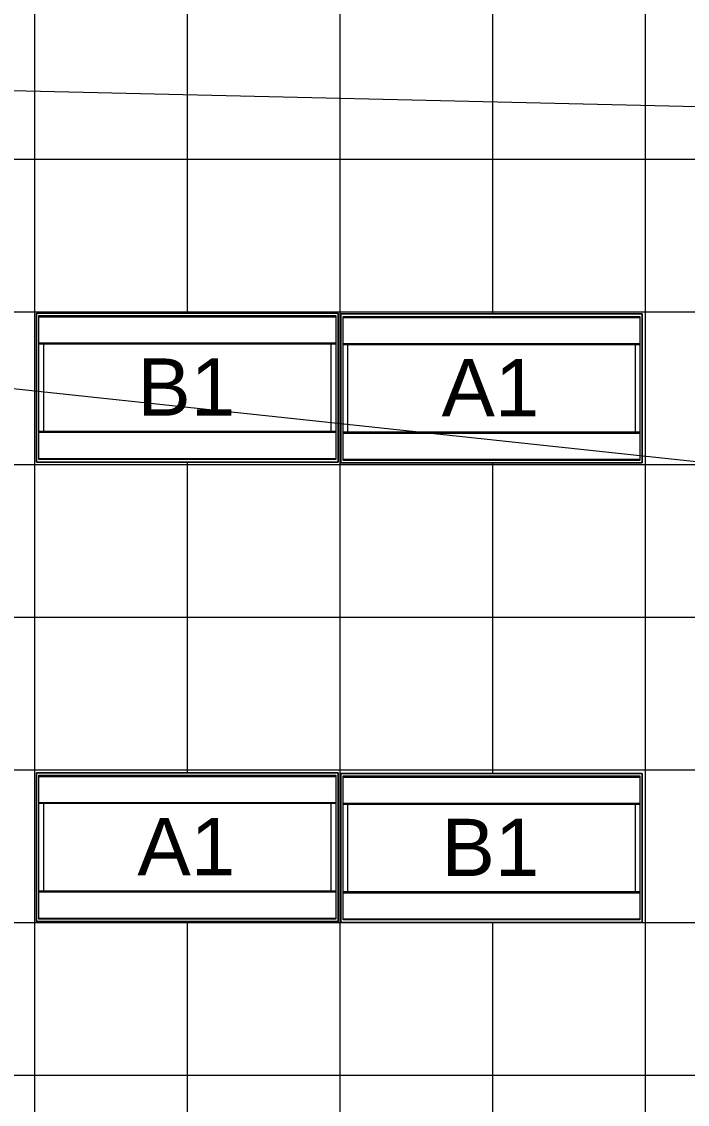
# Model space of a CAD drawing. Header units: inches. Extents: x 385 to 2249, y -1784 to -36.
# Drawn here: x 1056.1 to 1160.7, y -1174.9 to -1004.7 of the extents above; entities that cross this region are included whole.
import ezdxf

# ---------------------------------------------------------------- set-up
doc = ezdxf.new("R2010")
doc.units = ezdxf.units.IN
doc.header["$MEASUREMENT"] = 0
for name, color, linetype, lineweight in [('A-CLNG', 13, 'Continuous', 13), ('A-CLNG-PATT', 13, 'Continuous', 13), ('E-LITE-EQPM', 33, 'Continuous', 13), ('E-LITE-EQPM-IDEN', 33, 'Continuous', 9), ('G-ANNO-TEXT', 231, 'Continuous', 9)]:
    doc.layers.add(name, color=color, linetype=linetype, lineweight=lineweight)
doc.styles.add('Arial', font='arial.ttf', dxfattribs={"height": 9})

# ---------------------------------------------------------------- blocks, each defined once
blk = doc.blocks.new('L-Recessed-Axis-Duo - 2 x 4 - A-V36-Level 5 REFLECTED CEILING')
at = {"layer": 'E-LITE-EQPM', "lineweight": 9}
for p, q in [((-23.7, 11.7), (-23.7, -11.7)), ((23.7, 11.7), (-23.7, 11.7)), ((-23.37, 11.26), (-23.37, 11.27)), ((-23.37, 11.14), (-23.37, 11.26)), ((-23.37, 11.14), (23.38, 11.14)), ((23.32, 11.32), (-23.32, 11.32)), ((-23.32, 11.32), (-23.32, -11.32)), ((23.32, -11.32), (23.32, 11.32)), ((23.38, 11.27), (23.38, 11.26)), ((23.38, 11.26), (23.38, 11.14)), ((23.7, -11.7), (23.7, 11.7)), ((-23.32, 7.03), (23.32, 7.03)), ((-23.32, 7.02), (23.32, 7.02)), ((-23.32, 6.85), (23.32, 6.85)), ((-22.57, 6.86), (-22.57, -6.86)), ((22.57, -6.86), (22.57, 6.86)), ((23.32, -6.85), (-23.32, -6.85)), ((-23.32, -7.02), (23.32, -7.02)), ((-23.32, -7.03), (23.32, -7.03)), ((-23.7, -11.7), (23.7, -11.7)), ((-23.37, -11.26), (-23.37, -11.14)), ((-23.37, -11.14), (23.38, -11.14)), ((-23.37, -11.27), (-23.37, -11.26)), ((-23.32, -11.32), (23.32, -11.32)), ((23.38, -11.14), (23.38, -11.26)), ((23.38, -11.26), (23.38, -11.27))]:
    blk.add_line(p, q, dxfattribs=at)
for points, knots in [([(-23.64, 11.64), (-23.65, 11.65), (-23.65, 11.65), (-23.66, 11.66), (-23.67, 11.67), (-23.68, 11.68), (-23.68, 11.68), (-23.69, 11.69), (-23.69, 11.69), (-23.7, 11.7), (-23.7, 11.7), (-23.7, 11.7), (-23.7, 11.7)], [0, 0, 0, 0, 0.166667, 0.25, 0.333333, 0.416667, 0.5, 0.583333, 0.666667, 0.75, 0.833333, 1, 1, 1, 1]), ([(23.64, 11.64), (23.65, 11.65), (23.65, 11.65), (23.66, 11.66), (23.67, 11.67), (23.68, 11.68), (23.68, 11.68), (23.69, 11.69), (23.69, 11.69), (23.7, 11.7), (23.7, 11.7), (23.7, 11.7), (23.7, 11.7)], [0, 0, 0, 0, 0.166667, 0.25, 0.333333, 0.416667, 0.5, 0.583333, 0.666667, 0.75, 0.833333, 1, 1, 1, 1]), ([(-23.7, -11.7), (-23.7, -11.7), (-23.7, -11.7), (-23.7, -11.7), (-23.69, -11.69), (-23.69, -11.69), (-23.68, -11.68), (-23.68, -11.68), (-23.67, -11.67), (-23.66, -11.66), (-23.65, -11.65), (-23.65, -11.65), (-23.64, -11.64)], [-1, -1, -1, -1, -0.833333, -0.75, -0.666667, -0.583333, -0.5, -0.416667, -0.333333, -0.25, -0.166667, 0, 0, 0, 0]), ([(23.64, -11.64), (23.65, -11.65), (23.65, -11.65), (23.66, -11.66), (23.67, -11.67), (23.68, -11.68), (23.68, -11.68), (23.69, -11.69), (23.69, -11.69), (23.69, -11.69)], [0, 0, 0, 0, 0.1666667, 0.25, 0.3333333, 0.4166667, 0.5, 0.5833333, 0.6666667, 0.6666667, 0.6666667, 0.6666667]), ([(23.69, -11.69), (23.69, -11.69), (23.7, -11.7), (23.7, -11.7), (23.7, -11.7), (23.7, -11.7)], [0.6679786, 0.6679786, 0.6679786, 0.6679786, 0.75, 0.8333333, 1, 1, 1, 1])]:
    blk.add_open_spline(points, degree=3, knots=knots, dxfattribs=at)
blk = doc.blocks.new('L-Recessed-Axis-Duo - 2 x 4 - B-V34-Level 5 REFLECTED CEILING')
at = {"layer": 'E-LITE-EQPM', "lineweight": 9}
for p, q in [((-23.7, 11.7), (-23.7, -11.7)), ((23.7, 11.7), (-23.7, 11.7)), ((-23.37, 11.26), (-23.37, 11.27)), ((-23.37, 11.14), (-23.37, 11.26)), ((-23.37, 11.14), (23.38, 11.14)), ((23.32, 11.32), (-23.32, 11.32)), ((-23.32, 11.32), (-23.32, -11.32)), ((23.32, -11.32), (23.32, 11.32)), ((23.38, 11.27), (23.38, 11.26)), ((23.38, 11.26), (23.38, 11.14)), ((23.7, -11.7), (23.7, 11.7)), ((-23.32, 7.03), (23.32, 7.03)), ((-23.32, 7.02), (23.32, 7.02)), ((-23.32, 6.85), (23.32, 6.85)), ((-22.57, 6.86), (-22.57, -6.86)), ((22.57, -6.86), (22.57, 6.86)), ((23.32, -6.85), (-23.32, -6.85)), ((-23.32, -7.02), (23.32, -7.02)), ((-23.32, -7.03), (23.32, -7.03)), ((-23.7, -11.7), (23.7, -11.7)), ((-23.37, -11.26), (-23.37, -11.14)), ((-23.37, -11.14), (23.38, -11.14)), ((-23.37, -11.27), (-23.37, -11.26)), ((-23.32, -11.32), (23.32, -11.32)), ((23.38, -11.14), (23.38, -11.26)), ((23.38, -11.26), (23.38, -11.27))]:
    blk.add_line(p, q, dxfattribs=at)
for points, knots in [([(-23.64, 11.64), (-23.65, 11.65), (-23.65, 11.65), (-23.66, 11.66), (-23.67, 11.67), (-23.68, 11.68), (-23.68, 11.68), (-23.69, 11.69), (-23.69, 11.69), (-23.7, 11.7), (-23.7, 11.7), (-23.7, 11.7), (-23.7, 11.7)], [0, 0, 0, 0, 0.166667, 0.25, 0.333333, 0.416667, 0.5, 0.583333, 0.666667, 0.75, 0.833333, 1, 1, 1, 1]), ([(23.64, 11.64), (23.65, 11.65), (23.65, 11.65), (23.66, 11.66), (23.67, 11.67), (23.68, 11.68), (23.68, 11.68), (23.69, 11.69), (23.69, 11.69), (23.7, 11.7), (23.7, 11.7), (23.7, 11.7), (23.7, 11.7)], [0, 0, 0, 0, 0.166667, 0.25, 0.333333, 0.416667, 0.5, 0.583333, 0.666667, 0.75, 0.833333, 1, 1, 1, 1]), ([(-23.7, -11.7), (-23.7, -11.7), (-23.7, -11.7), (-23.7, -11.7), (-23.69, -11.69), (-23.69, -11.69), (-23.68, -11.68), (-23.68, -11.68), (-23.67, -11.67), (-23.66, -11.66), (-23.65, -11.65), (-23.65, -11.65), (-23.64, -11.64)], [-1, -1, -1, -1, -0.833333, -0.75, -0.666667, -0.583333, -0.5, -0.416667, -0.333333, -0.25, -0.166667, 0, 0, 0, 0]), ([(23.64, -11.64), (23.65, -11.65), (23.65, -11.65), (23.66, -11.66), (23.67, -11.67), (23.68, -11.68), (23.68, -11.68), (23.69, -11.69), (23.69, -11.69), (23.7, -11.7), (23.7, -11.7), (23.7, -11.7), (23.7, -11.7)], [0, 0, 0, 0, 0.166667, 0.25, 0.333333, 0.416667, 0.5, 0.583333, 0.666667, 0.75, 0.833333, 1, 1, 1, 1])]:
    blk.add_open_spline(points, degree=3, knots=knots, dxfattribs=at)
blk = doc.blocks.new('L-Recessed-Axis-Duo - 2 x 4 - B-5909260-Level 5 REFLECTED CEILING')
at = {"layer": 'E-LITE-EQPM', "lineweight": 9}
for p, q in [((-23.7, 11.7), (-23.7, -11.7)), ((23.7, 11.7), (-23.7, 11.7)), ((-23.37, 11.26), (-23.37, 11.27)), ((-23.37, 11.14), (-23.37, 11.26)), ((-23.37, 11.14), (23.38, 11.14)), ((23.32, 11.32), (-23.32, 11.32)), ((-23.32, 11.32), (-23.32, -11.32)), ((23.32, -11.32), (23.32, 11.32)), ((23.38, 11.27), (23.38, 11.26)), ((23.38, 11.26), (23.38, 11.14)), ((23.7, -11.7), (23.7, 11.7)), ((-23.32, 7.03), (23.32, 7.03)), ((-23.32, 7.02), (23.32, 7.02)), ((-23.32, 6.85), (23.32, 6.85)), ((-22.57, 6.86), (-22.57, -6.86)), ((22.57, -6.86), (22.57, 6.86)), ((23.32, -6.85), (-23.32, -6.85)), ((-23.32, -7.02), (23.32, -7.02)), ((-23.32, -7.03), (23.32, -7.03)), ((-23.7, -11.7), (23.7, -11.7)), ((-23.37, -11.26), (-23.37, -11.14)), ((-23.37, -11.14), (23.38, -11.14)), ((-23.37, -11.27), (-23.37, -11.26)), ((-23.32, -11.32), (23.32, -11.32)), ((23.38, -11.14), (23.38, -11.26)), ((23.38, -11.26), (23.38, -11.27))]:
    blk.add_line(p, q, dxfattribs=at)
for points, knots in [([(-23.64, 11.64), (-23.65, 11.65), (-23.65, 11.65), (-23.66, 11.66), (-23.67, 11.67), (-23.68, 11.68), (-23.68, 11.68), (-23.69, 11.69), (-23.69, 11.69), (-23.7, 11.7), (-23.7, 11.7), (-23.7, 11.7), (-23.7, 11.7)], [0, 0, 0, 0, 0.166667, 0.25, 0.333333, 0.416667, 0.5, 0.583333, 0.666667, 0.75, 0.833333, 1, 1, 1, 1]), ([(23.64, 11.64), (23.65, 11.65), (23.65, 11.65), (23.66, 11.66), (23.67, 11.67), (23.68, 11.68), (23.68, 11.68), (23.69, 11.69), (23.69, 11.69), (23.7, 11.7), (23.7, 11.7), (23.7, 11.7), (23.7, 11.7)], [0, 0, 0, 0, 0.166667, 0.25, 0.333333, 0.416667, 0.5, 0.583333, 0.666667, 0.75, 0.833333, 1, 1, 1, 1]), ([(-23.7, -11.7), (-23.7, -11.7), (-23.7, -11.7), (-23.7, -11.7), (-23.69, -11.69), (-23.69, -11.69), (-23.68, -11.68), (-23.68, -11.68), (-23.67, -11.67), (-23.66, -11.66), (-23.65, -11.65), (-23.65, -11.65), (-23.64, -11.64)], [-1, -1, -1, -1, -0.833333, -0.75, -0.666667, -0.583333, -0.5, -0.416667, -0.333333, -0.25, -0.166667, 0, 0, 0, 0]), ([(23.64, -11.64), (23.65, -11.65), (23.65, -11.65), (23.66, -11.66), (23.67, -11.67), (23.68, -11.68), (23.68, -11.68), (23.69, -11.69), (23.69, -11.69), (23.7, -11.7), (23.7, -11.7), (23.7, -11.7), (23.7, -11.7)], [0, 0, 0, 0, 0.166667, 0.25, 0.333333, 0.416667, 0.5, 0.583333, 0.666667, 0.75, 0.833333, 1, 1, 1, 1])]:
    blk.add_open_spline(points, degree=3, knots=knots, dxfattribs=at)
blk = doc.blocks.new('L-Recessed-Axis-Duo - 2 x 4 - A-V35-Level 5 REFLECTED CEILING')
at = {"layer": 'E-LITE-EQPM', "lineweight": 9}
for p, q in [((-23.7, 11.7), (-23.7, -11.7)), ((23.7, 11.7), (-23.7, 11.7)), ((-23.37, 11.26), (-23.37, 11.27)), ((-23.37, 11.14), (-23.37, 11.26)), ((-23.37, 11.14), (23.38, 11.14)), ((23.32, 11.32), (-23.32, 11.32)), ((-23.32, 11.32), (-23.32, -11.32)), ((23.32, -11.32), (23.32, 11.32)), ((23.38, 11.27), (23.38, 11.26)), ((23.38, 11.26), (23.38, 11.14)), ((23.7, -11.7), (23.7, 11.7)), ((-23.32, 7.03), (23.32, 7.03)), ((-23.32, 7.02), (23.32, 7.02)), ((-23.32, 6.85), (23.32, 6.85)), ((-22.57, 6.86), (-22.57, -6.86)), ((22.57, -6.86), (22.57, 6.86)), ((23.32, -6.85), (-23.32, -6.85)), ((-23.32, -7.02), (23.32, -7.02)), ((-23.32, -7.03), (23.32, -7.03)), ((-23.7, -11.7), (23.7, -11.7)), ((-23.37, -11.26), (-23.37, -11.14)), ((-23.37, -11.14), (23.38, -11.14)), ((-23.37, -11.27), (-23.37, -11.26)), ((-23.32, -11.32), (23.32, -11.32)), ((23.38, -11.14), (23.38, -11.26)), ((23.38, -11.26), (23.38, -11.27))]:
    blk.add_line(p, q, dxfattribs=at)
for points, knots in [([(-23.64, 11.64), (-23.65, 11.65), (-23.65, 11.65), (-23.66, 11.66), (-23.67, 11.67), (-23.68, 11.68), (-23.68, 11.68), (-23.69, 11.69), (-23.69, 11.69), (-23.7, 11.7), (-23.7, 11.7), (-23.7, 11.7), (-23.7, 11.7)], [0, 0, 0, 0, 0.166667, 0.25, 0.333333, 0.416667, 0.5, 0.583333, 0.666667, 0.75, 0.833333, 1, 1, 1, 1]), ([(23.64, 11.64), (23.65, 11.65), (23.65, 11.65), (23.66, 11.66), (23.67, 11.67), (23.68, 11.68), (23.68, 11.68), (23.69, 11.69), (23.69, 11.69), (23.7, 11.7), (23.7, 11.7), (23.7, 11.7), (23.7, 11.7)], [0, 0, 0, 0, 0.166667, 0.25, 0.333333, 0.416667, 0.5, 0.583333, 0.666667, 0.75, 0.833333, 1, 1, 1, 1]), ([(-23.7, -11.7), (-23.7, -11.7), (-23.7, -11.7), (-23.7, -11.7), (-23.69, -11.69), (-23.69, -11.69), (-23.68, -11.68), (-23.68, -11.68), (-23.67, -11.67), (-23.66, -11.66), (-23.65, -11.65), (-23.65, -11.65), (-23.64, -11.64)], [-1, -1, -1, -1, -0.833333, -0.75, -0.666667, -0.583333, -0.5, -0.416667, -0.333333, -0.25, -0.166667, 0, 0, 0, 0]), ([(23.64, -11.64), (23.65, -11.65), (23.65, -11.65), (23.66, -11.66), (23.67, -11.67), (23.68, -11.68), (23.68, -11.68), (23.69, -11.69), (23.69, -11.69), (23.7, -11.7), (23.7, -11.7), (23.7, -11.7), (23.7, -11.7)], [0, 0, 0, 0, 0.166667, 0.25, 0.333333, 0.416667, 0.5, 0.583333, 0.666667, 0.75, 0.833333, 1, 1, 1, 1])]:
    blk.add_open_spline(points, degree=3, knots=knots, dxfattribs=at)

msp = doc.modelspace()

# ---------------------------------------------------------------- hatches: boundary and pattern name
at = {"layer": 'A-CLNG-PATT'}
h = msp.add_hatch(dxfattribs=at)
h.set_pattern_fill('FP2_10', color=256, style=0, pattern_type=2)
h.set_pattern_definition([(90, (1106.11, -1170.327), (24, -1e-15), []), (0, (1106.11, -1170.327), (0, -24), [])])
h.paths.add_polyline_path([(1106.4, -1394.76), (1185.5, -1394.76), (1185.5, -1393.33), (1212.77, -1393.33), (1212.77, -1133.84), (1190.11, -1133.84), (1190.11, -1104.09), (1215.81, -1104.09), (1215.81, -945.89), (996.41, -945.89), (996.41, -1393.58), (1017, -1393.58), (1017, -1394.76), (1046.27, -1394.76)], flags=0)
h.paths.add_polyline_path([(1136.47, -1361.79), (1106.21, -1361.79), (1106.21, -1338.39), (1153.61, -1338.39), (1153.61, -1361.79), (1143.98, -1361.79)], flags=0)
h.paths.add_polyline_path([(1091.37, -1361.68), (1058.41, -1361.68), (1058.41, -1338.27), (1105.81, -1338.27), (1105.81, -1361.68), (1097.1, -1361.68)], flags=0)
h.paths.add_polyline_path([(1113.92, -1289.79), (1106.21, -1289.79), (1106.21, -1266.39), (1153.61, -1266.39), (1153.61, -1289.79), (1121.43, -1289.79)], flags=0)
h.paths.add_polyline_path([(1058.41, -1289.68), (1058.41, -1266.27), (1105.81, -1266.27), (1105.81, -1289.68), (1061.3, -1289.68)], flags=0)
h.paths.add_polyline_path([(1136.47, -1217.79), (1106.21, -1217.79), (1106.21, -1194.39), (1153.61, -1194.39), (1153.61, -1217.79), (1143.98, -1217.79)], flags=0)
h.paths.add_polyline_path([(1104.52, -1217.68), (1058.41, -1217.68), (1058.41, -1194.27), (1105.81, -1194.27), (1105.81, -1217.68)], flags=0)
h.paths.add_polyline_path([(1136.47, -1146.29), (1106.21, -1146.29), (1106.21, -1122.89), (1153.61, -1122.89), (1153.61, -1146.29), (1143.98, -1146.29)], flags=0)
h.paths.add_polyline_path([(1058.41, -1146.18), (1058.41, -1122.77), (1105.81, -1122.78), (1105.81, -1146.18), (1061.3, -1146.18)], flags=0)
h.paths.add_polyline_path([(1113.92, -1074.04), (1106.21, -1074.04), (1106.21, -1050.64), (1153.61, -1050.64), (1153.61, -1074.04), (1121.43, -1074.04)], flags=0)
h.paths.add_polyline_path([(1083.85, -1073.93), (1058.41, -1073.93), (1058.41, -1050.52), (1105.81, -1050.52), (1105.81, -1073.93), (1091.37, -1073.93)], flags=0)
h.paths.add_polyline_path([(1106.4, -1002.04), (1106.21, -1002.04), (1106.21, -978.64), (1153.61, -978.64), (1153.61, -1002.04), (1113.92, -1002.04)], flags=0)
h.paths.add_polyline_path([(1058.41, -1001.93), (1058.41, -978.52), (1105.81, -978.52), (1105.81, -1001.93), (1061.3, -1001.93)], flags=0)

# ---------------------------------------------------------------- linework, layer by layer
at = {"layer": 'A-CLNG'}
for p, q in [((1105.81, -1050.52), (1058.41, -1050.52)), ((1058.41, -1050.52), (1058.41, -1073.93)), ((1105.81, -1073.93), (1105.81, -1050.52)), ((1153.61, -1050.64), (1106.21, -1050.64)), ((1106.21, -1050.64), (1106.21, -1074.04)), ((1153.61, -1074.04), (1153.61, -1050.64)), ((1058.41, -1073.93), (1105.81, -1073.93)), ((1106.21, -1074.04), (1153.61, -1074.04)), ((1105.81, -1122.77), (1058.41, -1122.77)), ((1058.41, -1122.77), (1058.41, -1146.18)), ((1105.81, -1146.18), (1105.81, -1122.77)), ((1153.61, -1122.89), (1106.21, -1122.89)), ((1106.21, -1122.89), (1106.21, -1146.29)), ((1153.61, -1146.29), (1153.61, -1122.89)), ((1058.41, -1146.18), (1105.81, -1146.18)), ((1106.21, -1146.29), (1153.61, -1146.29))]:
    msp.add_line(p, q, dxfattribs=at)
at = {"layer": 'G-ANNO-TEXT', "color": 7}
for p, q in [((1900.84, -1152.96), (540.42, -1007.35)), ((1897.22, -1034.98), (696.42, -1007.35))]:
    msp.add_line(p, q, dxfattribs=at)

# ---------------------------------------------------------------- block references
at = {"layer": 'E-LITE-EQPM', "lineweight": 9, "extrusion": (0, 0, -1), "rotation": 180}
for name, p in [('L-Recessed-Axis-Duo - 2 x 4 - B-5909260-Level 5 REFLECTED CEILING', (-1082.11, -1062.22)), ('L-Recessed-Axis-Duo - 2 x 4 - A-V35-Level 5 REFLECTED CEILING', (-1129.91, -1062.34)), ('L-Recessed-Axis-Duo - 2 x 4 - A-V36-Level 5 REFLECTED CEILING', (-1082.11, -1134.47)), ('L-Recessed-Axis-Duo - 2 x 4 - B-V34-Level 5 REFLECTED CEILING', (-1129.91, -1134.59))]:
    msp.add_blockref(name, p, dxfattribs=at)

# ---------------------------------------------------------------- texts
at = {"layer": 'E-LITE-EQPM-IDEN', "char_height": 9, "width": 18.786, "attachment_point": 1, "style": 'Arial'}
for s, insert in [('B1', (1074.26, -1057.63)), ('A1', (1122.06, -1057.75)), ('A1', (1074.26, -1129.88)), ('B1', (1122.06, -1130))]:
    msp.add_mtext(s, dxfattribs=dict(at, insert=insert))

doc.saveas('drawing.dxf')
